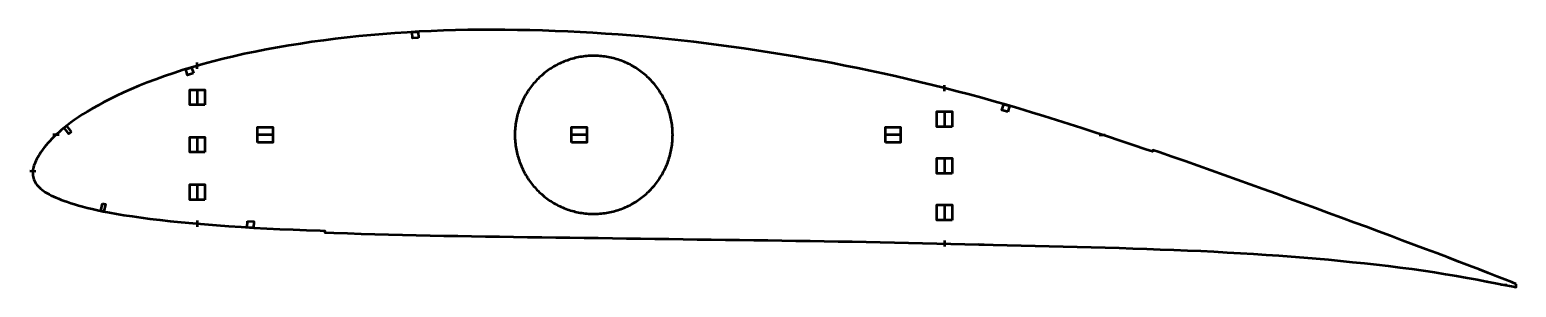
# Model space of a CAD drawing. Header units: metres. Extents: x -3 to 972, y 0 to 169.
import ezdxf

# ---------------------------------------------------------------- set-up
doc = ezdxf.new("R2010")
doc.units = ezdxf.units.M
doc.layers.add('Layer', color=1, linetype='Continuous', lineweight=50)

msp = doc.modelspace()

# ---------------------------------------------------------------- linework, layer by layer
at = {"layer": 'Layer'}
for p, q in [((106.51, 143.25), (106.51, 147.25)), ((366.51, 151.75), (366.51, 152.25)), ((106.51, 130.07), (106.51, 119.07)), ((596.51, 128.61), (596.51, 132.61)), ((596.51, 115.75), (596.51, 104.75)), ((15.83, 100), (11.83, 100)), ((106.51, 99.05), (106.51, 88.05)), ((156.56, 100), (145.56, 100)), ((314.77, 100), (314.27, 100)), ((362.4, 100), (351.4, 100)), ((418.26, 100), (418.76, 100)), ((568.25, 100), (557.25, 100)), ((697.98, 100), (701.98, 100)), ((596.51, 85.21), (596.51, 74.21)), ((0.58, 75.99), (-3.41, 76.29)), ((106.51, 68.04), (106.51, 57.04)), ((596.51, 54.67), (596.51, 43.67)), ((106.51, 43.86), (106.51, 39.86)), ((366.51, 48.25), (366.51, 47.75)), ((596.51, 30.81), (596.51, 26.81)), ((897.21, 30.75), (897.02, 30.29)), ((618.65, 28.43), (622.64, 28.12)), ((892.61, 14.08), (892.53, 13.59)), ((934.64, 16.61), (934.45, 16.15)), ((932.18, 8.19), (932.1, 7.7)), ((951.86, 4.63), (951.78, 4.13)), ((953.33, 9.47), (953.13, 9.01)), ((961.45, 2.05), (965.44, 1.74))]:
    msp.add_line(p, q, dxfattribs=at)
for points in [[(971.52, 2.32), (968.61, 3.5), (963.93, 5.31), (958.87, 7.32), (953.34, 9.47), (947.31, 11.77), (940.82, 14.24), (933.95, 16.88), (926.77, 19.62), (919.37, 22.44), (911.91, 25.25), (904.38, 28.04), (896.75, 30.92), (889.03, 33.85), (881.18, 36.77), (873.2, 39.72), (865.08, 42.69), (856.81, 45.72), (848.41, 48.8), (839.91, 51.91), (831.35, 55.03), (822.76, 58.16), (814.17, 61.29), (805.58, 64.41), (796.99, 67.51), (788.41, 70.59), (779.85, 73.66), (771.32, 76.7), (762.82, 79.71), (754.33, 82.69), (745.86, 85.64), (737.41, 88.55), (733.23, 89.98), (732.89, 88.99), (728.64, 90.44), (720.23, 93.29), (711.83, 96.1), (703.44, 98.87), (695.05, 101.61), (686.66, 104.32), (678.29, 106.99), (669.97, 109.63), (661.72, 112.2), (653.52, 114.71), (645.35, 117.16), (637.21, 119.54), (629.08, 121.86), (620.96, 124.13), (612.85, 126.33), (604.76, 128.48), (596.66, 130.57), (588.56, 132.59), (580.45, 134.56), (572.32, 136.47), (564.17, 138.33), (556.01, 140.14), (547.84, 141.89), (539.65, 143.59), (531.45, 145.23), (523.22, 146.81), (514.97, 148.35), (506.7, 149.83), (498.4, 151.27), (490.11, 152.66), (481.81, 154), (473.51, 155.28), (465.21, 156.51), (456.92, 157.68), (448.64, 158.8), (440.36, 159.86), (432.08, 160.86), (423.81, 161.8), (415.54, 162.68), (407.28, 163.5), (399.01, 164.27), (390.75, 164.97), (382.49, 165.61), (374.22, 166.19), (365.94, 166.72), (357.67, 167.18), (349.41, 167.59), (341.15, 167.94), (332.91, 168.23), (324.68, 168.45), (316.46, 168.62), (308.26, 168.72), (300.1, 168.77), (291.99, 168.75), (283.93, 168.67), (275.92, 168.51), (267.94, 168.26), (259.96, 167.94), (251.99, 167.55), (244.04, 167.09), (236.11, 166.56), (228.2, 165.95), (220.33, 165.28), (212.5, 164.53), (204.71, 163.7), (196.97, 162.81), (189.28, 161.84), (181.65, 160.79), (174.08, 159.67), (166.58, 158.47), (159.14, 157.18), (151.74, 155.81), (144.44, 154.39), (137.27, 152.92), (130.25, 151.37), (123.37, 149.75), (116.63, 148.05), (110.02, 146.26), (103.54, 144.4), (97.21, 142.47), (91.04, 140.47), (85.04, 138.41), (79.22, 136.3), (73.6, 134.16), (68.2, 131.99), (63.04, 129.83), (58.15, 127.67), (53.55, 125.54), (49.22, 123.42), (45.16, 121.33), (41.37, 119.28), (37.83, 117.28), (34.54, 115.33), (31.49, 113.44), (28.67, 111.6), (26.05, 109.82), (23.64, 108.1), (21.41, 106.41), (19.34, 104.77), (17.42, 103.18), (15.64, 101.64), (13.99, 100.15), (12.46, 98.7), (11.04, 97.29), (9.73, 95.92), (8.52, 94.59), (7.39, 93.29), (6.35, 92.02), (5.39, 90.79), (4.5, 89.58), (3.67, 88.39), (2.91, 87.23), (2.21, 86.13), (1.59, 85.05), (1.03, 83.95), (0.52, 82.88), (0.06, 81.86), (-0.33, 80.88), (-0.65, 79.89), (-0.92, 78.9), (-1.14, 77.94), (-1.31, 77.01), (-1.42, 76.08), (-1.48, 75.21), (-1.48, 74.34), (-1.41, 73.46), (-1.26, 72.57), (-1.03, 71.67), (-0.72, 70.78), (-0.34, 69.89), (0.13, 69.02), (0.67, 68.16), (1.31, 67.31), (2.03, 66.47), (2.83, 65.65), (3.71, 64.84), (4.66, 64.05), (5.69, 63.28), (6.81, 62.54), (8.01, 61.8), (9.31, 61.09), (10.71, 60.37), (12.2, 59.66), (13.79, 58.95), (15.49, 58.23), (17.3, 57.51), (19.23, 56.78), (21.29, 56.05), (23.51, 55.31), (25.9, 54.58), (28.48, 53.83), (31.26, 53.07), (34.26, 52.29), (37.51, 51.5), (41.02, 50.69), (44.83, 49.89), (48.97, 49.1), (53.48, 48.3), (58.38, 47.5), (63.68, 46.69), (69.38, 45.88), (75.47, 45.08), (81.94, 44.31), (88.8, 43.56), (96.02, 42.84), (103.52, 42.12), (111.23, 41.43), (119.09, 40.79), (127.09, 40.2), (135.24, 39.68), (143.56, 39.21), (152.04, 38.77), (160.64, 38.36), (169.35, 37.98), (178.18, 37.62), (187.08, 37.28), (190.07, 37.16), (190.03, 36.11), (196, 35.89), (204.95, 35.57), (213.91, 35.28), (222.88, 35.02), (231.91, 34.78), (240.97, 34.55), (250.05, 34.34), (259.12, 34.13), (268.18, 33.95), (277.26, 33.8), (286.38, 33.66), (295.54, 33.53), (304.73, 33.4), (313.93, 33.25), (323.15, 33.12), (332.38, 32.99), (341.64, 32.87), (350.91, 32.74), (360.18, 32.61), (369.45, 32.48), (378.72, 32.34), (387.98, 32.21), (397.25, 32.08), (406.51, 31.96), (415.78, 31.84), (425.05, 31.71), (434.32, 31.58), (443.59, 31.45), (452.86, 31.32), (462.13, 31.2), (471.39, 31.09), (480.65, 30.97), (489.89, 30.84), (499.13, 30.71), (508.36, 30.56), (517.6, 30.41), (526.82, 30.26), (536.03, 30.09), (545.23, 29.92), (554.43, 29.73), (563.66, 29.52), (572.9, 29.32), (582.15, 29.11), (591.4, 28.91), (600.65, 28.72), (609.9, 28.52), (619.14, 28.31), (628.38, 28.09), (637.62, 27.87), (646.85, 27.66), (656.06, 27.45), (665.25, 27.23), (674.42, 26.99), (683.59, 26.74), (692.77, 26.47), (701.94, 26.21), (711.07, 25.94), (720.13, 25.67), (729.13, 25.37), (738.08, 25.05), (747, 24.71), (755.83, 24.36), (764.57, 23.97), (773.26, 23.53), (781.93, 23.05), (790.56, 22.55), (799.12, 22.06), (807.52, 21.56), (815.75, 20.98), (823.95, 20.31), (832.15, 19.64), (840.27, 18.99), (848.27, 18.29), (856.24, 17.49), (864.18, 16.7), (872.05, 15.96), (879.79, 15.16), (887.5, 14.24), (895.26, 13.24), (902.97, 12.25), (910.49, 11.25), (917.84, 10.11), (925.15, 8.89), (932.32, 7.66), (939.26, 6.46), (945.86, 5.26), (952.1, 4.08), (957.95, 2.97), (963.39, 1.91), (968.39, 0.91), (971.49, 0.26)], [(418.26, 100), (418.25, 101.09), (418.21, 102.17), (418.16, 103.26), (418.08, 104.35), (417.97, 105.43), (417.85, 106.51), (417.7, 107.59), (417.53, 108.66), (417.34, 109.73), (417.12, 110.8), (416.88, 111.86), (416.62, 112.91), (416.34, 113.96), (416.04, 115.01), (415.71, 116.04), (415.36, 117.08), (414.99, 118.1), (414.6, 119.11), (414.19, 120.12), (413.76, 121.12), (413.3, 122.11), (412.83, 123.08), (412.33, 124.05), (411.82, 125.01), (411.28, 125.96), (410.73, 126.89), (410.15, 127.81), (409.56, 128.73), (408.94, 129.62), (408.31, 130.51), (407.66, 131.38), (406.99, 132.24), (406.31, 133.08), (405.6, 133.91), (404.88, 134.73), (404.14, 135.52), (403.39, 136.31), (402.62, 137.07), (401.83, 137.82), (401.03, 138.56), (400.21, 139.28), (399.38, 139.97), (398.53, 140.66), (397.67, 141.32), (396.8, 141.97), (395.91, 142.59), (395.01, 143.2), (394.09, 143.79), (393.17, 144.36), (392.23, 144.91), (391.28, 145.44), (390.32, 145.95), (389.35, 146.44), (388.37, 146.91), (387.38, 147.36), (386.38, 147.79), (385.37, 148.2), (384.35, 148.58), (383.33, 148.95), (382.3, 149.29), (381.26, 149.61), (380.21, 149.91), (379.16, 150.19), (378.1, 150.44), (377.04, 150.67), (375.97, 150.88), (374.9, 151.07), (373.83, 151.24), (372.75, 151.38), (371.67, 151.5), (370.59, 151.59), (369.5, 151.67), (368.42, 151.72), (367.33, 151.75), (366.24, 151.75), (365.15, 151.74), (364.07, 151.7), (362.98, 151.63), (361.9, 151.55), (360.82, 151.44), (359.74, 151.31), (358.66, 151.16), (357.59, 150.98), (356.52, 150.78), (355.45, 150.56), (354.39, 150.32), (353.34, 150.05), (352.29, 149.76), (351.25, 149.45), (350.21, 149.12), (349.18, 148.77), (348.16, 148.39), (347.15, 148), (346.15, 147.58), (345.15, 147.14), (344.17, 146.68), (343.19, 146.2), (342.23, 145.7), (341.27, 145.18), (340.33, 144.64), (339.4, 144.08), (338.48, 143.5), (337.57, 142.9), (336.67, 142.28), (335.79, 141.65), (334.92, 140.99), (334.07, 140.32), (333.23, 139.63), (332.4, 138.92), (331.59, 138.19), (330.8, 137.45), (330.02, 136.69), (329.26, 135.92), (328.51, 135.13), (327.78, 134.32), (327.07, 133.5), (326.37, 132.66), (325.7, 131.81), (325.04, 130.95), (324.4, 130.07), (323.77, 129.18), (323.17, 128.27), (322.59, 127.35), (322.02, 126.42), (321.48, 125.48), (320.95, 124.53), (320.44, 123.57), (319.96, 122.6), (319.5, 121.61), (319.05, 120.62), (318.63, 119.62), (318.23, 118.61), (317.85, 117.59), (317.49, 116.56), (317.15, 115.53), (316.84, 114.49), (316.54, 113.44), (316.27, 112.39), (316.02, 111.33), (315.8, 110.26), (315.59, 109.2), (315.41, 108.12), (315.25, 107.05), (315.11, 105.97), (315, 104.89), (314.91, 103.8), (314.84, 102.72), (314.79, 101.63), (314.77, 100.54), (314.77, 99.46), (314.79, 98.37), (314.84, 97.28), (314.91, 96.2), (315, 95.11), (315.11, 94.03), (315.25, 92.95), (315.41, 91.88), (315.59, 90.8), (315.8, 89.74), (316.02, 88.67), (316.27, 87.61), (316.54, 86.56), (316.84, 85.51), (317.15, 84.47), (317.49, 83.44), (317.85, 82.41), (318.23, 81.39), (318.63, 80.38), (319.05, 79.38), (319.5, 78.39), (319.96, 77.4), (320.44, 76.43), (320.95, 75.47), (321.48, 74.52), (322.02, 73.58), (322.59, 72.65), (323.17, 71.73), (323.77, 70.82), (324.4, 69.93), (325.04, 69.05), (325.7, 68.19), (326.37, 67.34), (327.07, 66.5), (327.78, 65.68), (328.51, 64.87), (329.26, 64.08), (330.02, 63.31), (330.8, 62.55), (331.59, 61.81), (332.4, 61.08), (333.23, 60.37), (334.07, 59.68), (334.92, 59.01), (335.79, 58.35), (336.67, 57.72), (337.57, 57.1), (338.48, 56.5), (339.4, 55.92), (340.33, 55.36), (341.27, 54.82), (342.23, 54.3), (343.19, 53.8), (344.17, 53.32), (345.15, 52.86), (346.15, 52.42), (347.15, 52), (348.16, 51.61), (349.18, 51.23), (350.21, 50.88), (351.25, 50.55), (352.29, 50.24), (353.34, 49.95), (354.39, 49.68), (355.45, 49.44), (356.52, 49.22), (357.59, 49.02), (358.66, 48.84), (359.74, 48.69), (360.82, 48.56), (361.9, 48.45), (362.98, 48.37), (364.07, 48.3), (365.15, 48.26), (366.24, 48.25), (367.33, 48.25), (368.42, 48.28), (369.5, 48.33), (370.59, 48.41), (371.67, 48.5), (372.75, 48.62), (373.83, 48.76), (374.9, 48.93), (375.97, 49.12), (377.04, 49.33), (378.1, 49.56), (379.16, 49.81), (380.21, 50.09), (381.26, 50.39), (382.3, 50.71), (383.33, 51.05), (384.35, 51.42), (385.37, 51.8), (386.38, 52.21), (387.38, 52.64), (388.37, 53.09), (389.35, 53.56), (390.32, 54.05), (391.28, 54.56), (392.23, 55.09), (393.17, 55.64), (394.09, 56.21), (395.01, 56.8), (395.91, 57.41), (396.8, 58.03), (397.67, 58.68), (398.53, 59.34), (399.38, 60.03), (400.21, 60.72), (401.03, 61.44), (401.83, 62.18), (402.62, 62.93), (403.39, 63.69), (404.14, 64.48), (404.88, 65.27), (405.6, 66.09), (406.31, 66.92), (406.99, 67.76), (407.66, 68.62), (408.31, 69.49), (408.94, 70.38), (409.56, 71.27), (410.15, 72.19), (410.73, 73.11), (411.28, 74.04), (411.82, 74.99), (412.33, 75.95), (412.83, 76.92), (413.3, 77.89), (413.76, 78.88), (414.19, 79.88), (414.6, 80.89), (414.99, 81.9), (415.36, 82.92), (415.71, 83.96), (416.04, 84.99), (416.34, 86.04), (416.62, 87.09), (416.88, 88.14), (417.12, 89.2), (417.34, 90.27), (417.53, 91.34), (417.7, 92.41), (417.85, 93.49), (417.97, 94.57), (418.08, 95.65), (418.16, 96.74), (418.21, 97.83), (418.25, 98.91), (418.26, 100)]]:
    msp.add_lwpolyline(points, close=True, dxfattribs=at)
for points in [[(251.6, 163.52), (247.6, 163.29), (247.37, 167.29), (251.37, 167.52), (251.6, 163.52)], [(103.93, 140.33), (100.1, 139.17), (98.93, 142.99), (102.76, 144.16), (103.93, 140.33)], [(111.51, 119.57), (101.51, 119.57), (101.51, 129.57), (111.51, 129.57), (111.51, 119.57)], [(638.07, 115.12), (634.23, 116.24), (635.36, 120.08), (639.19, 118.96), (638.07, 115.12)], [(601.51, 105.25), (591.51, 105.25), (591.51, 115.25), (601.51, 115.25), (601.51, 105.25)], [(23.84, 101.96), (22.27, 100.71), (19.16, 104.63), (20.73, 105.88), (23.84, 101.96)], [(111.51, 88.55), (101.51, 88.55), (101.51, 98.55), (111.51, 98.55), (111.51, 88.55)], [(146.06, 95), (146.06, 105), (156.06, 105), (156.06, 95), (146.06, 95)], [(351.9, 95), (351.9, 105), (361.9, 105), (361.9, 95), (351.9, 95)], [(557.75, 95), (557.75, 105), (567.75, 105), (567.75, 95), (557.75, 95)], [(601.51, 74.71), (591.51, 74.71), (591.51, 84.71), (601.51, 84.71), (601.51, 74.71)], [(111.51, 57.54), (101.51, 57.54), (101.51, 67.54), (111.51, 67.54), (111.51, 57.54)], [(44.33, 55.11), (46.29, 54.7), (45.26, 49.8), (43.3, 50.22), (44.33, 55.11)], [(601.51, 44.17), (591.51, 44.17), (591.51, 54.17), (601.51, 54.17), (601.51, 44.17)], [(139.49, 43.45), (143.48, 43.22), (143.25, 39.23), (139.26, 39.45), (139.49, 43.45)]]:
    msp.add_lwpolyline(points, dxfattribs=at)

doc.saveas('drawing.dxf')
